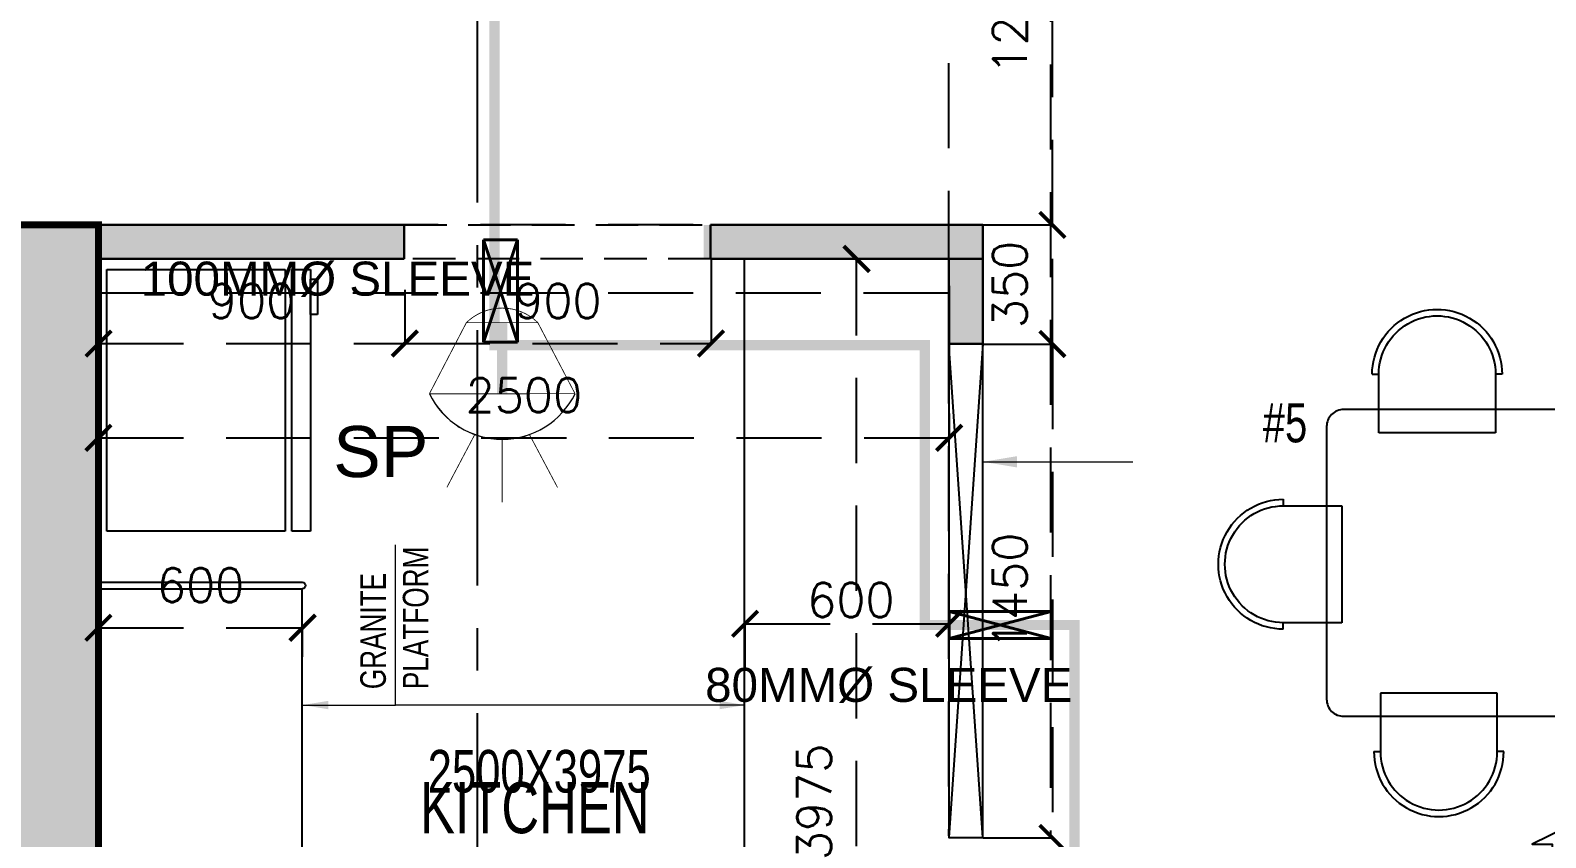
# Model space of a CAD drawing. Header units: millimetres. Extents: x 1135099 to 1230264, y -5736945 to -5695799.
# Drawn here: x 1215662 to 1220115, y -5717174 to -5714802 of the extents above; entities that cross this region are included whole.
import ezdxf

# ---------------------------------------------------------------- set-up
doc = ezdxf.new("R2010")
doc.units = ezdxf.units.MM
doc.header["$LTSCALE"] = 1000
doc.header["$MEASUREMENT"] = 0
for name, pattern in [('3BHK-A$0$AUDIT_D_120904163729-0', [0]), ('3BHK-A$0$HIDDEN', [0.375, 0.25, -0.125]), ('AUDIT_D_120904163729-0', [0]), ('T8(T9 IS SIMILAR) - DIMENSION & TEXTING$0$( Hidden )', [0.375, 0.25, -0.125]), ('T8(T9 IS SIMILAR) - DIMENSION & TEXTING$0$1', [0]), ('T8(T9 IS SIMILAR) - DIMENSION & TEXTING$0$CENTER2', [1.125, 0.75, -0.125, 0.125, -0.125]), ('T8(T9 IS SIMILAR) - DIMENSION & TEXTING$0$HIDDEN', [0.375, 0.25, -0.125]), ('T8(T9 IS SIMILAR) - DIMENSION & TEXTING$1$AUDIT_D_120904163729-0', [0]), ('T8(T9 IS SIMILAR)$0$$0$HIDDEN', [0.375, 0.25, -0.125]), ('T8_REFUGE COLUMNS$0$CENTER2', [1.125, 0.75, -0.125, 0.125, -0.125])]:
    doc.linetypes.add(name, pattern=pattern)
doc.layers.get('0').update_dxf_attribs({"linetype": 'AUDIT_D_120904163729-0'})
for name, color, linetype in [('3BHK-A$0$$0$a-KIT FIX', 251, 'Continuous'), ('3BHK-A$0$a-furniture', 8, 'Continuous'), ('3BHK-A$0$A-HATCH -160', 251, '3BHK-A$0$AUDIT_D_120904163729-0'), ('3BHK-A$0$A-INDOOR UNIT', 30, 'Continuous'), ('3BHK-A$0$A_win no.', 170, 'Continuous'), ('3BHK-A$0$CUT-OUT', 49, 'Continuous'), ('T8(T9 IS SIMILAR) - DIMENSION & TEXTING$0$A-DIMENSIONS', 2, 'T8(T9 IS SIMILAR) - DIMENSION & TEXTING$0$HIDDEN'), ('T8(T9 IS SIMILAR) - DIMENSION & TEXTING$0$A-FIRE FIGHTING', 7, 'T8(T9 IS SIMILAR) - DIMENSION & TEXTING$1$AUDIT_D_120904163729-0'), ('T8(T9 IS SIMILAR)$0$S-BEAM', 20, 'T8(T9 IS SIMILAR)$0$$0$HIDDEN'), ('T8_REFUGE COLUMNS$0$A-CENTERLINE', 193, 'T8_REFUGE COLUMNS$0$CENTER2'), ('T8_REFUGE COLUMNS$1$A-RCC COLS', 3, 'Continuous'), ('T8_TYPICAL COLUMNS$0$A-RCC COLS', 3, 'Continuous')]:
    doc.layers.add(name, color=color, linetype=linetype)
for name, color, linetype, lineweight in [('3BHK-A$0$$1$A-WALL- 160', 6, 'Continuous', 30), ('T8(T9 IS SIMILAR) - DIMENSION & TEXTING$0$U-IPD-WS-FIRE', 1, 'Continuous', 40), ('T8(T9 IS SIMILAR) - DIMENSION & TEXTING$0$U-IPD-WS-SP', 1, 'Continuous', 5), ('T8(T9 IS SIMILAR) - DIMENSION & TEXTING$0$U-IPD-WS-TEXT', 7, 'Continuous', 0), ('T8(T9 IS SIMILAR) - DIMENSION & TEXTING$1$a-Text', 4, 'Continuous', 0), ('T8(T9 IS SIMILAR) - DIMENSION & TEXTING$1$a-TEXT -R SIZE', 4, 'Continuous', 0), ('T8(T9 IS SIMILAR) - DIMENSION & TEXTING$1$R0-18-10-2014-T1-1st Podium Floor Plan$0$Text', 2, 'Continuous', 0), ('T8(T9 IS SIMILAR)$0$D&W', 8, 'Continuous', 25)]:
    doc.layers.add(name, color=color, linetype=linetype, lineweight=lineweight)
doc.layers.add('A-RERA CARPET AREA', color=30, linetype='Continuous', plot=False)
for name, color, linetype, lineweight, true_color in [('T8(T9 IS SIMILAR) - DIMENSION & TEXTING$0$U-IPD-SP-SLEV-100', 7, 'T8(T9 IS SIMILAR) - DIMENSION & TEXTING$0$CENTER2', 40, 0xdc3709), ('T8(T9 IS SIMILAR) - DIMENSION & TEXTING$0$U-IPD-SP-SLEV-80', 7, 'T8(T9 IS SIMILAR) - DIMENSION & TEXTING$0$1', 40, 0x10d54b), ('T8_REFUGE COLUMNS$1$COL-HATCH', 7, 'Continuous', 25, 0xa3a3a3)]:
    doc.layers.add(name, color=color, linetype=linetype, lineweight=lineweight, true_color=true_color)
doc.styles.add('T8(T9 IS SIMILAR) - DIMENSION & TEXTING$0$arial', font='sanss___.ttf')
doc.styles.add('T8(T9 IS SIMILAR) - DIMENSION & TEXTING$0$Romans 1', font='romans.shx', dxfattribs={"height": 100})
doc.styles.add('T8(T9 IS SIMILAR) - DIMENSION & TEXTING$1$ARIAL ARROW', font='swisscl.ttf')
doc.styles.add('T8(T9 IS SIMILAR) - DIMENSION & TEXTING$1$Tahoma', font='tahoma.ttf')
doc.dimstyles.new('T8(T9 IS SIMILAR) - DIMENSION & TEXTING$0$ALPINE S', dxfattribs={"dimscale": 0, "dimtxt": 100, "dimasz": 75, "dimexe": 0, "dimexo": 0, "dimgap": 75, "dimtad": 1, "dimdec": 0, "dimzin": 0, "dimdsep": 46, "dimtxsty": 'T8(T9 IS SIMILAR) - DIMENSION & TEXTING$0$Romans 1', "dimblk": 'T8(T9 IS SIMILAR) - DIMENSION & TEXTING$0$_ArchTick', "dimcen": 0.09, "dimclrd": 256, "dimclre": 256, "dimclrt": 7, "dimadec": 0, "dimazin": 0, "dimtfac": 1, "dimtdec": 0, "dimtofl": 0, "dimtmove": 1, "dimatfit": 0, "dimldrblk": 'T8(T9 IS SIMILAR) - DIMENSION & TEXTING$0$_Open90', "dimfxl": 1, "dimtolj": 1, "dimtzin": 0, "dimarcsym": 0})
doc.dimstyles.new('T8(T9 IS SIMILAR) - DIMENSION & TEXTING$1$SAMATA STD', dxfattribs={"dimtxt": 100, "dimasz": 50, "dimexe": 50, "dimexo": 50, "dimgap": 10, "dimtad": 0, "dimdec": 0, "dimrnd": 5, "dimzin": 0, "dimdsep": 46, "dimtxsty": 'T8(T9 IS SIMILAR) - DIMENSION & TEXTING$1$Tahoma', "dimblk": 'T8(T9 IS SIMILAR) - DIMENSION & TEXTING$1$_Origin2', "dimcen": -50, "dimdle": 50, "dimclrd": 7, "dimclre": 7, "dimclrt": 7, "dimadec": 0, "dimazin": 0, "dimtfac": 1, "dimtdec": 0, "dimtmove": 1, "dimatfit": 3, "dimfxl": 150, "dimtfill": 1, "dimtolj": 1, "dimtzin": 0, "dimlwd": -1, "dimlwe": -1, "dimarcsym": 0})

# ---------------------------------------------------------------- blocks, each defined once
blk = doc.blocks.new('T8(T9 IS SIMILAR) - DIMENSION & TEXTING$0$_ArchTick')
at = {"color": 0, "linetype": 'ByBlock', "const_width": 0.15}
blk.add_lwpolyline([(-0.5, -0.5), (0.5, 0.5)], dxfattribs=at)
blk = doc.blocks.new('*D466')
at = {"layer": 'T8(T9 IS SIMILAR) - DIMENSION & TEXTING$0$A-DIMENSIONS', "linetype": 'T8(T9 IS SIMILAR) - DIMENSION & TEXTING$0$HIDDEN', "lineweight": -2, "transparency": 16777216}
for p, q in [((1215862.3, -5715564.3), (1215862.3, -5715722.6)), ((1216762.4, -5715564.3), (1216762.4, -5715722.6))]:
    blk.add_line(p, q, dxfattribs=at)
at = {"layer": 'T8(T9 IS SIMILAR) - DIMENSION & TEXTING$0$A-DIMENSIONS', "lineweight": -2, "transparency": 16777216}
blk.add_line((1215862.3, -5715722.6), (1216762.4, -5715722.6), dxfattribs=at)
at = {"layer": 'T8(T9 IS SIMILAR) - DIMENSION & TEXTING$0$A-DIMENSIONS', "linetype": 'ByBlock', "lineweight": -2, "transparency": 16777216, "xscale": 75, "yscale": 75, "zscale": 75, "rotation": 180}
blk.add_blockref('T8(T9 IS SIMILAR) - DIMENSION & TEXTING$0$_ArchTick', (1215862.3, -5715722.6), dxfattribs=at)
at = {"layer": 'T8(T9 IS SIMILAR) - DIMENSION & TEXTING$0$A-DIMENSIONS', "linetype": 'ByBlock', "lineweight": -2, "transparency": 16777216, "xscale": 75, "yscale": 75, "zscale": 75}
blk.add_blockref('T8(T9 IS SIMILAR) - DIMENSION & TEXTING$0$_ArchTick', (1216762.4, -5715722.6), dxfattribs=at)
at = {"layer": 'T8(T9 IS SIMILAR) - DIMENSION & TEXTING$0$A-DIMENSIONS', "color": 7, "linetype": 'ByBlock', "transparency": 16777216, "insert": (1216312.4, -5715597.6), "char_height": 100, "attachment_point": 5, "style": 'T8(T9 IS SIMILAR) - DIMENSION & TEXTING$0$Romans 1'}
blk.add_mtext('\\A1;900', dxfattribs=at)
blk = doc.blocks.new('T8(T9 IS SIMILAR) - DIMENSION & TEXTING$0$_Open90')
at = {"color": 0, "linetype": 'ByBlock', "lineweight": -2}
for p, q in [((0, 0), (-1, 0)), ((-0.5, 0.5), (0, 0)), ((0, 0), (-0.5, -0.5))]:
    blk.add_line(p, q, dxfattribs=at)
blk = doc.blocks.new('*D467')
at = {"layer": 'T8(T9 IS SIMILAR) - DIMENSION & TEXTING$0$A-DIMENSIONS', "linetype": 'T8(T9 IS SIMILAR) - DIMENSION & TEXTING$0$HIDDEN', "lineweight": -2, "transparency": 16777216}
for p, q in [((1217662.4, -5715474), (1217662.4, -5715722.6)), ((1216762.4, -5715564.5), (1216762.4, -5715722.6))]:
    blk.add_line(p, q, dxfattribs=at)
at = {"layer": 'T8(T9 IS SIMILAR) - DIMENSION & TEXTING$0$A-DIMENSIONS', "lineweight": -2, "transparency": 16777216}
blk.add_line((1216762.4, -5715722.6), (1217662.4, -5715722.6), dxfattribs=at)
at = {"layer": 'T8(T9 IS SIMILAR) - DIMENSION & TEXTING$0$A-DIMENSIONS', "linetype": 'ByBlock', "lineweight": -2, "transparency": 16777216, "xscale": 75, "yscale": 75, "zscale": 75, "rotation": 180}
blk.add_blockref('T8(T9 IS SIMILAR) - DIMENSION & TEXTING$0$_ArchTick', (1216762.4, -5715722.6), dxfattribs=at)
at = {"layer": 'T8(T9 IS SIMILAR) - DIMENSION & TEXTING$0$A-DIMENSIONS', "linetype": 'ByBlock', "lineweight": -2, "transparency": 16777216, "xscale": 75, "yscale": 75, "zscale": 75}
blk.add_blockref('T8(T9 IS SIMILAR) - DIMENSION & TEXTING$0$_ArchTick', (1217662.4, -5715722.6), dxfattribs=at)
at = {"layer": 'T8(T9 IS SIMILAR) - DIMENSION & TEXTING$0$A-DIMENSIONS', "color": 7, "linetype": 'ByBlock', "transparency": 16777216, "insert": (1217212.4, -5715597.6), "char_height": 100, "attachment_point": 5, "style": 'T8(T9 IS SIMILAR) - DIMENSION & TEXTING$0$Romans 1'}
blk.add_mtext('\\A1;900', dxfattribs=at)
blk = doc.blocks.new('*D401')
at = {"layer": 'T8(T9 IS SIMILAR) - DIMENSION & TEXTING$0$A-DIMENSIONS', "linetype": 'T8(T9 IS SIMILAR) - DIMENSION & TEXTING$0$HIDDEN', "lineweight": -2, "transparency": 16777216}
for p, q in [((1217925.4, -5715473.9), (1218090.1, -5715473.9)), ((1217924.5, -5719448.6), (1218090.1, -5719448.6))]:
    blk.add_line(p, q, dxfattribs=at)
at = {"layer": 'T8(T9 IS SIMILAR) - DIMENSION & TEXTING$0$A-DIMENSIONS', "lineweight": -2, "transparency": 16777216}
blk.add_line((1218090.1, -5719448.6), (1218090.1, -5715473.9), dxfattribs=at)
at = {"layer": 'T8(T9 IS SIMILAR) - DIMENSION & TEXTING$0$A-DIMENSIONS', "linetype": 'ByBlock', "lineweight": -2, "transparency": 16777216, "xscale": 75, "yscale": 75, "zscale": 75}
for p, rotation in [((1218090.1, -5715473.9), 90), ((1218090.1, -5719448.6), 270)]:
    blk.add_blockref('T8(T9 IS SIMILAR) - DIMENSION & TEXTING$0$_ArchTick', p, dxfattribs=dict(at, rotation=rotation))
at = {"layer": 'T8(T9 IS SIMILAR) - DIMENSION & TEXTING$0$A-DIMENSIONS', "color": 7, "linetype": 'ByBlock', "transparency": 16777216, "insert": (1217965.1, -5717069.1), "char_height": 100, "attachment_point": 5, "rotation": 90, "style": 'T8(T9 IS SIMILAR) - DIMENSION & TEXTING$0$Romans 1'}
blk.add_mtext('\\A1;3975', dxfattribs=at)
blk = doc.blocks.new('*D402')
at = {"layer": 'T8(T9 IS SIMILAR) - DIMENSION & TEXTING$0$A-DIMENSIONS', "linetype": 'T8(T9 IS SIMILAR) - DIMENSION & TEXTING$0$HIDDEN', "lineweight": -2, "transparency": 16777216}
for p, q in [((1215862.3, -5716642.6), (1215862.3, -5716557.4)), ((1216462.1, -5716642.4), (1216462.1, -5716557.4))]:
    blk.add_line(p, q, dxfattribs=at)
at = {"layer": 'T8(T9 IS SIMILAR) - DIMENSION & TEXTING$0$A-DIMENSIONS', "lineweight": -2, "transparency": 16777216}
blk.add_line((1215862.3, -5716557.4), (1216462.1, -5716557.4), dxfattribs=at)
at = {"layer": 'T8(T9 IS SIMILAR) - DIMENSION & TEXTING$0$A-DIMENSIONS', "linetype": 'ByBlock', "lineweight": -2, "transparency": 16777216, "xscale": 75, "yscale": 75, "zscale": 75, "rotation": 180}
blk.add_blockref('T8(T9 IS SIMILAR) - DIMENSION & TEXTING$0$_ArchTick', (1215862.3, -5716557.4), dxfattribs=at)
at = {"layer": 'T8(T9 IS SIMILAR) - DIMENSION & TEXTING$0$A-DIMENSIONS', "linetype": 'ByBlock', "lineweight": -2, "transparency": 16777216, "xscale": 75, "yscale": 75, "zscale": 75}
blk.add_blockref('T8(T9 IS SIMILAR) - DIMENSION & TEXTING$0$_ArchTick', (1216462.1, -5716557.4), dxfattribs=at)
at = {"layer": 'T8(T9 IS SIMILAR) - DIMENSION & TEXTING$0$A-DIMENSIONS', "color": 7, "linetype": 'ByBlock', "transparency": 16777216, "insert": (1216162.2, -5716432.4), "char_height": 100, "attachment_point": 5, "style": 'T8(T9 IS SIMILAR) - DIMENSION & TEXTING$0$Romans 1'}
blk.add_mtext('\\A1;600', dxfattribs=at)
blk = doc.blocks.new('*D394')
at = {"layer": 'T8(T9 IS SIMILAR) - DIMENSION & TEXTING$0$A-DIMENSIONS', "linetype": 'T8(T9 IS SIMILAR) - DIMENSION & TEXTING$0$HIDDEN', "lineweight": -2, "transparency": 16777216}
for p, q in [((1215862.3, -5715552.9), (1215862.3, -5715999.4)), ((1218362.3, -5715553), (1218362.3, -5715999.4))]:
    blk.add_line(p, q, dxfattribs=at)
at = {"layer": 'T8(T9 IS SIMILAR) - DIMENSION & TEXTING$0$A-DIMENSIONS', "lineweight": -2, "transparency": 16777216}
blk.add_line((1215862.3, -5715999.4), (1218362.3, -5715999.4), dxfattribs=at)
at = {"layer": 'T8(T9 IS SIMILAR) - DIMENSION & TEXTING$0$A-DIMENSIONS', "linetype": 'ByBlock', "lineweight": -2, "transparency": 16777216, "xscale": 75, "yscale": 75, "zscale": 75, "rotation": 180}
blk.add_blockref('T8(T9 IS SIMILAR) - DIMENSION & TEXTING$0$_ArchTick', (1215862.3, -5715999.4), dxfattribs=at)
at = {"layer": 'T8(T9 IS SIMILAR) - DIMENSION & TEXTING$0$A-DIMENSIONS', "linetype": 'ByBlock', "lineweight": -2, "transparency": 16777216, "xscale": 75, "yscale": 75, "zscale": 75}
blk.add_blockref('T8(T9 IS SIMILAR) - DIMENSION & TEXTING$0$_ArchTick', (1218362.3, -5715999.4), dxfattribs=at)
at = {"layer": 'T8(T9 IS SIMILAR) - DIMENSION & TEXTING$0$A-DIMENSIONS', "color": 7, "linetype": 'ByBlock', "transparency": 16777216, "insert": (1217112.3, -5715874.4), "char_height": 100, "attachment_point": 5, "style": 'T8(T9 IS SIMILAR) - DIMENSION & TEXTING$0$Romans 1'}
blk.add_mtext('\\A1;2500', dxfattribs=at)
blk = doc.blocks.new('T8(T9 IS SIMILAR) - DIMENSION & TEXTING$0$SIDE SPRINKLER')
at = {"layer": 'T8(T9 IS SIMILAR) - DIMENSION & TEXTING$0$U-IPD-WS-SP', "const_width": 3, "elevation": 0}
for points in [[(-6847.2, -87791.6), (-7102.7, -87925.5)], [(-6700.4, -87955.9), (-6510.2, -87854.9)], [(-6683.5, -88053.8), (-6456.1, -88053.8)], [(-6700.2, -88152.7), (-6509.9, -88253.3)], [(-6847.2, -88315.9), (-7102.7, -88183.1)]]:
    blk.add_lwpolyline(points, dxfattribs=at)
for points in [[(-6847.2, -87791.6, 0.000405), (-6846.7, -88316.2, 0.623274), (-6846.7, -87792.3, 0.617961)], [(-7102.7, -87925.2, 0.001274), (-7102.7, -88183.1, -0.409371), (-7102.7, -87925.2, -0.617961)]]:
    blk.add_lwpolyline(points, format="xyb", dxfattribs=at)
at = {"layer": 'T8(T9 IS SIMILAR) - DIMENSION & TEXTING$0$U-IPD-WS-SP'}
for centre, start, end in [((-6975.2, -88053.8), 296.0387, 63.9613), ((-6975.2, -88053.8), 0, 63.9613), ((-6975.2, -88054.2), 296.1316, 0.0929)]:
    blk.add_arc(centre, 291.8, start, end, dxfattribs=at)
blk = doc.blocks.new('T8(T9 IS SIMILAR) - DIMENSION & TEXTING$0$A$C7A147FD6')
at = {"layer": 'T8(T9 IS SIMILAR) - DIMENSION & TEXTING$0$U-IPD-SP-SLEV-100', "ltscale": 0.5, "elevation": -0.6}
blk.add_lwpolyline([(9641.1, -44.3), (9641.1, -344.3), (9541.1, -344.3), (9541.1, -44.3), (9641.1, -44.3), (9541.1, -344.3), (9641.1, -344.3), (9541.1, -44.3)], dxfattribs=at)
at = {"layer": 'T8(T9 IS SIMILAR) - DIMENSION & TEXTING$0$U-IPD-SP-SLEV-80', "elevation": -0.6}
blk.add_lwpolyline([(10909.5, -1135.2), (11209.5, -1135.2), (11209.5, -1215.2), (10909.5, -1215.2), (10909.5, -1135.2), (11209.5, -1215.2), (11209.5, -1135.2), (10909.5, -1215.2)], dxfattribs=at)
at = {"layer": 'T8(T9 IS SIMILAR) - DIMENSION & TEXTING$0$U-IPD-WS-FIRE', "color": 241, "linetype": 'T8(T9 IS SIMILAR) - DIMENSION & TEXTING$0$( Hidden )', "ltscale": 2, "const_width": 30, "elevation": -0.6}
blk.add_lwpolyline([(15392.2, 3510.8), (15222.1, 3510.8), (15222.1, -1346.4), (14768.2, -1346.4), (14768.2, -2147.3), (11278, -2147.3), (11278, -1175.2), (10838.4, -1175.2), (10838.4, -353), (9573.9, -353), (9573.9, 86.8), (9573.9, 1112.5), (-6794.4, 1112.5)], dxfattribs=at)
at = {"layer": 'T8(T9 IS SIMILAR) - DIMENSION & TEXTING$0$U-IPD-WS-FIRE', "linetype": 'T8(T9 IS SIMILAR) - DIMENSION & TEXTING$0$( Hidden )', "ltscale": 2, "const_width": 30, "elevation": -0.6}
blk.add_lwpolyline([(9596.2, -287.2), (9596.4, -496)], dxfattribs=at)
at = {"layer": 'T8(T9 IS SIMILAR) - DIMENSION & TEXTING$0$U-IPD-WS-FIRE', "xscale": 0.8162240268536692, "yscale": 0.8162240268536692, "zscale": 0.8162240268536692, "rotation": 269.9999999999999}
blk.add_blockref('T8(T9 IS SIMILAR) - DIMENSION & TEXTING$0$SIDE SPRINKLER', (81468.1, -6084.8, -0.6), dxfattribs=at)
at = {"layer": 'T8(T9 IS SIMILAR) - DIMENSION & TEXTING$0$U-IPD-WS-TEXT', "style": 'T8(T9 IS SIMILAR) - DIMENSION & TEXTING$0$arial'}
for s, width, insert, char_height, attachment_point, rotation in [('100MM%%C SLEEVE', 1876.047, (8534, -107.9, -1.6), 100, 1, 359.9999), ('SP', 0.382, (9379.3, -590.8, -1.3), 150, 3, 359.9975), ('80MM%%C SLEEVE', 1876.047, (10192.8, -1301.1, -1.1), 100, 1, 359.9999)]:
    blk.add_mtext_dynamic_manual_height_columns(s, width=width, gutter_width=0.75, heights=[0], dxfattribs=dict(at, insert=insert, char_height=char_height, attachment_point=attachment_point, rotation=rotation))
blk = doc.blocks.new('*D346')
at = {"layer": 'T8(T9 IS SIMILAR) - DIMENSION & TEXTING$0$A-DIMENSIONS', "linetype": 'T8(T9 IS SIMILAR) - DIMENSION & TEXTING$0$HIDDEN', "lineweight": -2, "transparency": 16777216}
for p, q in [((1218462.3, -5715374), (1218665.6, -5715374)), ((1218462.3, -5715724), (1218665.6, -5715724))]:
    blk.add_line(p, q, dxfattribs=at)
at = {"layer": 'T8(T9 IS SIMILAR) - DIMENSION & TEXTING$0$A-DIMENSIONS', "lineweight": -2, "transparency": 16777216}
blk.add_line((1218665.6, -5715724), (1218665.6, -5715374), dxfattribs=at)
at = {"layer": 'T8(T9 IS SIMILAR) - DIMENSION & TEXTING$0$A-DIMENSIONS', "linetype": 'ByBlock', "lineweight": -2, "transparency": 16777216, "xscale": 75, "yscale": 75, "zscale": 75}
for p, rotation in [((1218665.6, -5715374), 90), ((1218665.6, -5715724), 270)]:
    blk.add_blockref('T8(T9 IS SIMILAR) - DIMENSION & TEXTING$0$_ArchTick', p, dxfattribs=dict(at, rotation=rotation))
at = {"layer": 'T8(T9 IS SIMILAR) - DIMENSION & TEXTING$0$A-DIMENSIONS', "color": 7, "linetype": 'ByBlock', "transparency": 16777216, "insert": (1218540.6, -5715549), "char_height": 100, "attachment_point": 5, "rotation": 90, "style": 'T8(T9 IS SIMILAR) - DIMENSION & TEXTING$0$Romans 1'}
blk.add_mtext('\\A1;350', dxfattribs=at)
blk = doc.blocks.new('*D336')
at = {"layer": 'T8(T9 IS SIMILAR) - DIMENSION & TEXTING$0$A-DIMENSIONS', "linetype": 'T8(T9 IS SIMILAR) - DIMENSION & TEXTING$0$HIDDEN', "lineweight": -2, "transparency": 16777216}
for p, q in [((1217762.3, -5716678), (1217762.3, -5716545.5)), ((1218362.3, -5716678), (1218362.3, -5716545.5))]:
    blk.add_line(p, q, dxfattribs=at)
at = {"layer": 'T8(T9 IS SIMILAR) - DIMENSION & TEXTING$0$A-DIMENSIONS', "lineweight": -2, "transparency": 16777216}
blk.add_line((1217762.3, -5716545.5), (1218362.3, -5716545.5), dxfattribs=at)
at = {"layer": 'T8(T9 IS SIMILAR) - DIMENSION & TEXTING$0$A-DIMENSIONS', "linetype": 'ByBlock', "lineweight": -2, "transparency": 16777216, "xscale": 75, "yscale": 75, "zscale": 75, "rotation": 180}
blk.add_blockref('T8(T9 IS SIMILAR) - DIMENSION & TEXTING$0$_ArchTick', (1217762.3, -5716545.5), dxfattribs=at)
at = {"layer": 'T8(T9 IS SIMILAR) - DIMENSION & TEXTING$0$A-DIMENSIONS', "linetype": 'ByBlock', "lineweight": -2, "transparency": 16777216, "xscale": 75, "yscale": 75, "zscale": 75}
blk.add_blockref('T8(T9 IS SIMILAR) - DIMENSION & TEXTING$0$_ArchTick', (1218362.3, -5716545.5), dxfattribs=at)
at = {"layer": 'T8(T9 IS SIMILAR) - DIMENSION & TEXTING$0$A-DIMENSIONS', "color": 7, "linetype": 'ByBlock', "transparency": 16777216, "insert": (1218073.4, -5716475.8), "char_height": 100, "attachment_point": 5, "style": 'T8(T9 IS SIMILAR) - DIMENSION & TEXTING$0$Romans 1'}
blk.add_mtext('\\A1;600', dxfattribs=at)
blk = doc.blocks.new('*D287')
at = {"layer": 'T8(T9 IS SIMILAR) - DIMENSION & TEXTING$0$A-DIMENSIONS', "linetype": 'T8(T9 IS SIMILAR) - DIMENSION & TEXTING$0$HIDDEN', "lineweight": -2, "transparency": 16777216}
for p, q in [((1218462.3, -5715724), (1218665.6, -5715724)), ((1218462.4, -5717174.5), (1218665.6, -5717174.5))]:
    blk.add_line(p, q, dxfattribs=at)
at = {"layer": 'T8(T9 IS SIMILAR) - DIMENSION & TEXTING$0$A-DIMENSIONS', "lineweight": -2, "transparency": 16777216}
blk.add_line((1218665.6, -5715724), (1218665.6, -5717174.5), dxfattribs=at)
at = {"layer": 'T8(T9 IS SIMILAR) - DIMENSION & TEXTING$0$A-DIMENSIONS', "linetype": 'ByBlock', "lineweight": -2, "transparency": 16777216, "xscale": 75, "yscale": 75, "zscale": 75}
for p, rotation in [((1218665.6, -5715724), 90), ((1218665.6, -5717174.5), 270)]:
    blk.add_blockref('T8(T9 IS SIMILAR) - DIMENSION & TEXTING$0$_ArchTick', p, dxfattribs=dict(at, rotation=rotation))
at = {"layer": 'T8(T9 IS SIMILAR) - DIMENSION & TEXTING$0$A-DIMENSIONS', "color": 7, "linetype": 'ByBlock', "transparency": 16777216, "insert": (1218540.6, -5716449.2), "char_height": 100, "attachment_point": 5, "rotation": 90, "style": 'T8(T9 IS SIMILAR) - DIMENSION & TEXTING$0$Romans 1'}
blk.add_mtext('\\A1;1450', dxfattribs=at)
blk = doc.blocks.new('*D288')
at = {"layer": 'T8(T9 IS SIMILAR) - DIMENSION & TEXTING$0$A-DIMENSIONS', "linetype": 'T8(T9 IS SIMILAR) - DIMENSION & TEXTING$0$HIDDEN', "lineweight": -2, "transparency": 16777216}
for p, q in [((1218462.3, -5714148.9), (1218665.6, -5714148.9)), ((1218462.3, -5715374), (1218665.6, -5715374))]:
    blk.add_line(p, q, dxfattribs=at)
at = {"layer": 'T8(T9 IS SIMILAR) - DIMENSION & TEXTING$0$A-DIMENSIONS', "lineweight": -2, "transparency": 16777216}
blk.add_line((1218665.6, -5715374), (1218665.6, -5714148.9), dxfattribs=at)
at = {"layer": 'T8(T9 IS SIMILAR) - DIMENSION & TEXTING$0$A-DIMENSIONS', "linetype": 'ByBlock', "lineweight": -2, "transparency": 16777216, "xscale": 75, "yscale": 75, "zscale": 75}
for p, rotation in [((1218665.6, -5714148.9), 90), ((1218665.6, -5715374), 270)]:
    blk.add_blockref('T8(T9 IS SIMILAR) - DIMENSION & TEXTING$0$_ArchTick', p, dxfattribs=dict(at, rotation=rotation))
at = {"layer": 'T8(T9 IS SIMILAR) - DIMENSION & TEXTING$0$A-DIMENSIONS', "color": 7, "linetype": 'ByBlock', "transparency": 16777216, "insert": (1218540.6, -5714761.4), "char_height": 100, "attachment_point": 5, "rotation": 90, "style": 'T8(T9 IS SIMILAR) - DIMENSION & TEXTING$0$Romans 1'}
blk.add_mtext('\\A1;1225', dxfattribs=at)
blk = doc.blocks.new('T8(T9 IS SIMILAR) - DIMENSION & TEXTING$1$_Origin2')
at = {"color": 0, "linetype": 'ByBlock', "lineweight": -2}
blk.add_line((-0.5, 0), (-1, 0), dxfattribs=at)
for radius in [0.5, 0.25]:
    blk.add_circle((0, 0), radius, dxfattribs=at)
blk = doc.blocks.new('T8_REFUGE COLUMNS')
at = {"layer": 'T8_REFUGE COLUMNS$1$COL-HATCH', "linetype": 'ByBlock'}
h = blk.add_hatch(color=256, dxfattribs=at)
h.dxf.hatch_style = 1
h.paths.add_polyline_path([(1215612.1, -5719609.9), (1215862.1, -5719609.9), (1215862.1, -5715374.9), (1215612.1, -5715374.9)])
at = {"layer": 'T8_REFUGE COLUMNS$0$A-CENTERLINE'}
blk.add_line((1216977.1, -5728808.5), (1216977.1, -5698299.6), dxfattribs=at)
at = {"layer": 'T8_REFUGE COLUMNS$1$A-RCC COLS', "linetype": 'ByBlock'}
blk.add_lwpolyline([(1215612.1, -5719609.9), (1215862.1, -5719609.9), (1215862.1, -5715374.9), (1215612.1, -5715374.9)], close=True, dxfattribs=at)
blk = doc.blocks.new('T8_TYPICAL COLUMNS')
at = {"layer": 'T8_TYPICAL COLUMNS$0$A-RCC COLS', "linetype": 'ByBlock'}
blk.add_blockref('T8_REFUGE COLUMNS', (0, 0), dxfattribs=at)
blk = doc.blocks.new('3BHK-A$0$A$C50024E40')
for p, q in [((0, 0), (0, -225)), ((450, 0), (0, 0)), ((450, -225), (450, 0)), ((-25, -225), (0, -225)), ((475, -225), (450, -225))]:
    blk.add_line(p, q)
for major_axis in [(-176.8, 176.8), (-159.1, 159.1)]:
    blk.add_ellipse((225, -225), major_axis=major_axis, ratio=1, start_param=0.785398, end_param=3.926991)
blk = doc.blocks.new('3BHK-A$0$1.5tr')
at = {"layer": '3BHK-A$0$A-INDOOR UNIT'}
h = blk.add_hatch(dxfattribs=at)
h.set_pattern_fill('ANSI31', color=3, scale=100, style=0)
h.paths.add_polyline_path([(222.8, 485), (251, 485), (251, -485), (222.8, -485)])
for points in [[(300, 450), (300, -450, -0.414214), (250, -500), (0, -500), (0, 500), (250, 500, -0.414214)], [(285, 450), (285, -450, -0.414214), (250, -485), (15, -485), (15, 485), (250, 485, -0.414214)]]:
    blk.add_lwpolyline(points, format="xyb", close=True, dxfattribs=at)
at = {"layer": '3BHK-A$0$A-INDOOR UNIT', "color": 3}
blk.add_lwpolyline([(222.8, 485), (251, 485), (251, -485), (222.8, -485)], close=True, dxfattribs=at)
at = {"layer": '3BHK-A$0$A-INDOOR UNIT', "color": 0, "ltscale": 300}
for points in [[(350.5, 273.3), (379.7, 273.3), (379.7, 214.8), (428.5, 312.3), (379.7, 409.8), (379.7, 351.3), (350.5, 351.3)], [(350.5, -39), (429.7, -39), (429.7, -97.5), (478.5, 0), (429.7, 97.5), (429.7, 39), (350.5, 39)], [(350.5, -358.3), (379.7, -358.3), (379.7, -416.8), (428.5, -319.3), (379.7, -221.8), (379.7, -280.3), (350.5, -280.3)]]:
    blk.add_lwpolyline(points, close=True, dxfattribs=at)
blk = doc.blocks.new('3BHK-A')
at = {"layer": '3BHK-A$0$A-HATCH -160', "linetype": 'ByBlock'}
h = blk.add_hatch(dxfattribs=at)
h.set_pattern_fill('ZIGZAG', color=256, scale=250)
h.set_pattern_definition([(9e-15, (1e-08, 0), (31.25, 31.25), [31.25, -31.25]), (90, (31.25, 0), (-31.25, 31.25), [31.25, -31.25])])
h.paths.add_polyline_path([(1185182.8, -5714749.5), (1186532.7, -5714749.5), (1186532.7, -5714149.5), (1186632.7, -5714149.5), (1186632.7, -5714749.5), (1188712.7, -5714749.5), (1188712.7, -5714049.5), (1189032.5, -5714049.5), (1189032.5, -5714149.5), (1188812.7, -5714149.5), (1188812.7, -5715449.5), (1189032.5, -5715449.5), (1189032.5, -5715549.5), (1188712.7, -5715549.5), (1188712.7, -5714849.5), (1186632.7, -5714849.5), (1186632.7, -5715664.5), (1186532.7, -5715664.5), (1186532.7, -5714849.5), (1185182.8, -5714849.5)])
h.paths.add_polyline_path([(1185182.8, -5713249.5), (1185782.7, -5713249.5), (1185782.7, -5713149.5), (1185182.8, -5713149.5)])
h.paths.add_polyline_path([(1186532.7, -5710699.5), (1186632.7, -5710699.5), (1186632.7, -5713249.5), (1186532.7, -5713249.5)])
h.paths.add_polyline_path([(1186532.7, -5717399.5), (1186632.7, -5717399.5), (1186632.7, -5716414.5), (1186532.7, -5716414.5)])
h.paths.add_polyline_path([(1194902.2, -5715375), (1194082.3, -5715375), (1194082.3, -5715475), (1194902.2, -5715475)])
h.paths.add_polyline_path([(1195782.2, -5715375), (1196682.2, -5715375), (1196682.2, -5715475), (1195782.2, -5715475)])
h.paths.add_polyline_path([(1194132.5, -5714149.9), (1196532.4, -5714149.9), (1196532.4, -5714049.9), (1194132.5, -5714049.9)])
h.paths.add_polyline_path([(1197432.4, -5711800.2), (1197532.4, -5711800.2), (1197532.4, -5714149.9), (1197432.4, -5714149.9)])
h.paths.add_polyline_path([(1198282.4, -5714149.9), (1198958.7, -5714149.9), (1198958.7, -5714049.9), (1198282.4, -5714049.9)])
h.paths.add_polyline_path([(1196871.9, -5720208.6), (1196082.2, -5720209.7), (1196082.3, -5720109.7), (1196082.2, -5720109.7), (1196182.2, -5720109.7), (1196871.9, -5720108.6)])
h.paths.add_polyline_path([(1193397.2, -5709939.9), (1193882.3, -5709939.6), (1193882.3, -5710040.1), (1193397.3, -5710040.1)])
h.paths.add_polyline_path([(1186632.7, -5708554.7), (1187192.3, -5708554.8), (1187192.3, -5708654.7), (1186632.7, -5708654.7)])
h.paths.add_polyline_path([(1194182.3, -5715724), (1194082.3, -5715724), (1194082.3, -5715474), (1194182.3, -5715474)])
at = {"layer": '3BHK-A$0$$0$a-KIT FIX', "color": 1}
for p, q in [((1194782.3, -5719448.6, 0), (1194782.3, -5715474, 0)), ((1196682.3, -5716423.9, 0), (1196082.2, -5716423.9, 0)), ((1196082.3, -5718598.7, 0), (1196082.2, -5716442.9, 0)), ((1196682.3, -5716442.9, 0), (1196082.2, -5716442.9, 0))]:
    blk.add_line(p, q, dxfattribs=at)
at = {"layer": '3BHK-A$0$$0$a-KIT FIX'}
for p, q in [((1196057.4, -5715534.1, 0), (1196037.7, -5715534.1, 0)), ((1196037.7, -5715534.1, 0), (1196037.7, -5715637.5, 0)), ((1196057.4, -5715505.4, 0), (1196057.4, -5716273.9, 0)), ((1196112.4, -5715505.4, 0), (1196057.4, -5715505.4, 0)), ((1196057.4, -5715637.5, 0), (1196057.4, -5715534.1, 0)), ((1196112.4, -5716273.9, 0), (1196112.4, -5715505.4, 0)), ((1196656.8, -5715505.4, 0), (1196132.3, -5715505.4, 0)), ((1196132.3, -5715505.4, 0), (1196132.3, -5716273.9, 0)), ((1196656.8, -5716273.9, 0), (1196656.8, -5715505.4, 0)), ((1196037.7, -5715637.5, 0), (1196057.4, -5715637.5, 0)), ((1196057.4, -5716273.9, 0), (1196112.4, -5716273.9, 0)), ((1196132.3, -5716273.9, 0), (1196656.8, -5716273.9, 0))]:
    blk.add_line(p, q, dxfattribs=at)
at = {"layer": '3BHK-A$0$$0$a-KIT FIX', "color": 1}
blk.add_arc((1196082.2, -5716433.4, 0), 9.5, 90, 270, dxfattribs=at)
at = {"layer": '3BHK-A$0$$1$A-WALL- 160', "linetype": 'ByBlock'}
for p, q in [((1194882.2, -5715374, 0), (1194082.3, -5715374, 0)), ((1194082.3, -5715474, 0), (1194082.3, -5715374, 0)), ((1194882.2, -5715474, 0), (1194882.2, -5715374, 0)), ((1195782.2, -5715474, 0), (1195782.2, -5715374, 0)), ((1195782.2, -5715374, 0), (1196682.2, -5715374, 0)), ((1194882.2, -5715474, 0), (1194082.3, -5715474, 0)), ((1195782.2, -5715474, 0), (1196682.2, -5715474, 0))]:
    blk.add_line(p, q, dxfattribs=at)
at = {"layer": '3BHK-A$0$$1$A-WALL- 160', "linetype": 'ByBlock', "elevation": 0}
blk.add_lwpolyline([(1194182.3, -5715724), (1194082.3, -5715724), (1194082.3, -5715474), (1194182.3, -5715474)], close=True, dxfattribs=at)
at = {"layer": '3BHK-A$0$a-furniture', "elevation": 0}
blk.add_lwpolyline([(1193021.7, -5716817.7), (1191310.7, -5716817.7, -0.414214), (1191260.7, -5716767.7), (1191260.7, -5715966.8, -0.414214), (1191310.7, -5715916.7), (1193021.7, -5715916.7, -0.414214), (1193071.7, -5715966.7), (1193071.7, -5716767.7, -0.414214)], format="xyb", close=True, dxfattribs=at)
at = {"layer": '3BHK-A$0$A_win no.', "linetype": 'ByBlock', "elevation": 0}
for points in [[(1194082.3, -5715724), (1194182.3, -5715724), (1194182.3, -5717173.5), (1194082.3, -5717173.5)], [(1194082.3, -5717173.5), (1194182.3, -5715724), (1194082.3, -5715724), (1194182.3, -5717173.5)]]:
    blk.add_lwpolyline(points, close=True, dxfattribs=at)
at = {"layer": '3BHK-A$0$CUT-OUT', "linetype": '3BHK-A$0$HIDDEN', "ltscale": 0.5, "elevation": 0}
blk.add_lwpolyline([(1195782.2, -5715474), (1195782.2, -5715374), (1194882.2, -5715374), (1194882.2, -5715474)], close=True, dxfattribs=at)
at = {"layer": '3BHK-A$0$a-furniture', "zscale": 1000}
for p, xscale, yscale, rotation in [((1192918.8, -5715984.8, 0), 0.7630874951939101, 0.7630874951939101, 180.0015029646968), ((1193027.4, -5716542.8, 0), 0.7630874945639742, 0.7630874945639742, 90.0014895715883)]:
    blk.add_blockref('3BHK-A$0$A$C50024E40', p, dxfattribs=dict(at, xscale=xscale, yscale=yscale, rotation=rotation))
at = {"layer": '3BHK-A$0$a-furniture', "extrusion": (0, 0, -1), "xscale": 0.7630874951939101, "yscale": 0.7630874951939101, "zscale": -1000, "rotation": 359.9984970353032}
blk.add_blockref('3BHK-A$0$A$C50024E40', (-1192913.7, -5716749.6, 0), dxfattribs=at)
at = {"layer": '3BHK-A$0$A-INDOOR UNIT', "xscale": -1, "rotation": 270}
blk.add_blockref('3BHK-A$0$1.5tr', (1192057.7, -5717573.4, 0.1), dxfattribs=at)
blk = doc.blocks.new('T8(T9 IS SIMILAR)')
at = {"layer": 'T8(T9 IS SIMILAR)$0$S-BEAM'}
for p, q in [((1218361.4, -5714148.8, -0.5), (1218361.5, -5717169.2, -0.5)), ((1218661.5, -5714153.1, -0.5), (1218661.5, -5717173.5, -0.5)), ((1215861.5, -5715373.4, -0.5), (1218361.5, -5715373.5, -0.5)), ((1215861.5, -5715573.4, -0.5), (1218361.5, -5715573.5, -0.5))]:
    blk.add_line(p, q, dxfattribs=at)
at = {"layer": 'T8(T9 IS SIMILAR)$0$D&W', "linetype": 'ByBlock'}
blk.add_blockref('T8_TYPICAL COLUMNS', (0, 0), dxfattribs=at)
at = {"layer": 'T8(T9 IS SIMILAR)$0$D&W', "linetype": 'ByBlock', "xscale": -1}
blk.add_blockref('3BHK-A', (2412544.6, 0, 0.5), dxfattribs=at)
blk = doc.blocks.new('T8(T9 IS SIMILAR) - DIMENSION & TEXTING')
at = {"layer": 'T8(T9 IS SIMILAR) - DIMENSION & TEXTING$0$A-FIRE FIGHTING', "linetype": 'ByBlock'}
blk.add_blockref('T8(T9 IS SIMILAR) - DIMENSION & TEXTING$0$A$C7A147FD6', (1207452.3, -5715374), dxfattribs=at)
at = {"layer": 'T8(T9 IS SIMILAR) - DIMENSION & TEXTING$1$a-Text', "style": 'T8(T9 IS SIMILAR) - DIMENSION & TEXTING$1$ARIAL ARROW'}
blk.add_text('KITCHEN', height=150, dxfattribs=at).set_placement((1216807, -5717160.8))
at = {"layer": 'T8(T9 IS SIMILAR) - DIMENSION & TEXTING$1$a-TEXT -R SIZE', "color": 2, "style": 'T8(T9 IS SIMILAR) - DIMENSION & TEXTING$1$ARIAL ARROW'}
blk.add_text('2500X3975', height=125, dxfattribs=at).set_placement((1216829.6, -5717041.3))
at = {"layer": 'T8(T9 IS SIMILAR) - DIMENSION & TEXTING$1$R0-18-10-2014-T1-1st Podium Floor Plan$0$Text', "insert": (1219414.5, -5715897.9, 0.1), "char_height": 114.75, "width": 683.818, "attachment_point": 3, "style": 'T8(T9 IS SIMILAR) - DIMENSION & TEXTING$1$ARIAL ARROW'}
blk.add_mtext('#5 ', dxfattribs=at)
at = {"layer": 'T8(T9 IS SIMILAR) - DIMENSION & TEXTING$1$R0-18-10-2014-T1-1st Podium Floor Plan$0$Text', "insert": (1216832.8, -5716737.8, 1.1), "char_height": 75, "width": 587.053, "attachment_point": 7, "rotation": 90, "style": 'T8(T9 IS SIMILAR) - DIMENSION & TEXTING$1$ARIAL ARROW'}
blk.add_mtext('GRANITE PLATFORM', dxfattribs=at)
at = {"layer": 'T8(T9 IS SIMILAR) - DIMENSION & TEXTING$0$A-DIMENSIONS', "linetype": 'ByBlock'}
for base, p1, p2, picture, middle in [((1218665.6, -5714148.9), (1218462.3, -5715374), (1218462.3, -5714148.9), '*D288', (1218540.6, -5714761.4)), ((1218665.6045, -5717174.4621), (1218462.3346, -5715723.976), (1218462.3664, -5717174.4621, 0.4896), '*D287', (1218540.6045, -5716449.2191))]:
    dim = blk.add_linear_dim(base=base, p1=p1, p2=p2, angle=90, dimstyle='T8(T9 IS SIMILAR) - DIMENSION & TEXTING$0$ALPINE S', override={"dimscale": 1, "dimfxl": 5, "dimarcsym": 1}, dxfattribs=at)
    dim.commit()
    dim.dimension.update_dxf_attribs({"geometry": picture, "text_midpoint": middle})
for base, p1, p2, angle, picture, middle in [((1218665.6, -5715374), (1218462.3, -5715724, 0.5), (1218462.3, -5715374, 0.5), 90, '*D346', (1218665.6, -5715549)), ((1218090.1, -5715473.9), (1217924.5, -5719448.6), (1217925.4, -5715473.9), 270, '*D401', (1218090.1, -5717069.1))]:
    dim = blk.add_linear_dim(base=base, p1=p1, p2=p2, angle=angle, dimstyle='T8(T9 IS SIMILAR) - DIMENSION & TEXTING$0$ALPINE S', override={"dimscale": 1, "dimfxl": 5, "dimarcsym": 1}, dxfattribs=at)
    dim.commit()
    dim.dimension.update_dxf_attribs({"geometry": picture, "text_midpoint": middle, "dimtype": 128})
for base, p1, p2, picture, middle in [((1217662.4, -5715722.6), (1216762.4, -5715564.5), (1217662.4, -5715474, 0.5), '*D467', (1217212.4, -5715597.6)), ((1216762.4, -5715722.6), (1215862.3, -5715564.3, 0.6), (1216762.4, -5715564.3, 0.5), '*D466', (1216312.4, -5715597.6)), ((1218362.3, -5715999.4), (1215862.3, -5715552.9), (1218362.3, -5715553), '*D394', (1217112.3, -5715874.4)), ((1216462.1, -5716557.4), (1215862.3, -5716642.6), (1216462.1, -5716642.4, 0.5), '*D402', (1216162.2, -5716432.4))]:
    dim = blk.add_linear_dim(base=base, p1=p1, p2=p2, dimstyle='T8(T9 IS SIMILAR) - DIMENSION & TEXTING$0$ALPINE S', override={"dimscale": 1, "dimfxl": 5, "dimarcsym": 1}, dxfattribs=at)
    dim.commit()
    dim.dimension.update_dxf_attribs({"geometry": picture, "text_midpoint": middle})
dim = blk.add_linear_dim(base=(1218362.3, -5716545.5), p1=(1217762.3, -5716678, 0.7), p2=(1218362.3, -5716678), dimstyle='T8(T9 IS SIMILAR) - DIMENSION & TEXTING$0$ALPINE S', override={"dimscale": 1, "dimfxl": 5, "dimarcsym": 1}, dxfattribs=at)
dim.commit()
dim.dimension.update_dxf_attribs({"geometry": '*D336', "text_midpoint": (1218073.4, -5716600.8), "dimtype": 128})
at = {"layer": 'T8(T9 IS SIMILAR) - DIMENSION & TEXTING$1$R0-18-10-2014-T1-1st Podium Floor Plan$0$Text'}
for points, override in [([(1218461.2, -5716069.9, 0.1), (1218805.1, -5716069.9, 0.1), (1218901.8, -5716069.9, 0.1)], {"dimasz": 100, "dimclrd": 2, "dimfxlon": 1, "dimarcsym": 1}), ([(1216462.4, -5716784.4, 0.5), (1216735.4, -5716784.4, 0.5), (1216735.3, -5716330.2, 0.5)], {"dimasz": 75, "dimclrd": 2, "dimfxlon": 1, "dimarcsym": 1}), ([(1217762.3, -5716784.4, 0.5), (1216735.4, -5716784.4, 0.5), (1216735.4, -5716313.4, 0.5)], {"dimasz": 75, "dimclrd": 2, "dimfxlon": 1, "dimarcsym": 1})]:
    blk.add_leader(points, dimstyle='T8(T9 IS SIMILAR) - DIMENSION & TEXTING$1$SAMATA STD', override=override, dxfattribs=at)

msp = doc.modelspace()

# ---------------------------------------------------------------- linework, layer by layer
at = {"layer": 'A-RERA CARPET AREA', "const_width": 20, "elevation": 0.6}
msp.add_lwpolyline([(1227361.8, -5710698.3), (1227361.8, -5717398.5), (1225911.8, -5717398.6), (1225911.8, -5719523.5), (1222611.9, -5719523.5), (1222611.9, -5717573.5), (1218362, -5717573.5), (1218362, -5718598.6), (1215862.3, -5718598.9), (1215862.3, -5715374), (1213337.2, -5715374), (1213337.2, -5714273.5)], dxfattribs=at)

# ---------------------------------------------------------------- next in the draw order: block references
at = {"linetype": 'ByBlock'}
msp.add_blockref('T8(T9 IS SIMILAR)', (-1.4, 0.2, -0.6), dxfattribs=at)

# ---------------------------------------------------------------- next in the draw order: block references
msp.add_blockref('T8(T9 IS SIMILAR) - DIMENSION & TEXTING', (0, 0), dxfattribs=at)

doc.saveas('drawing.dxf')
